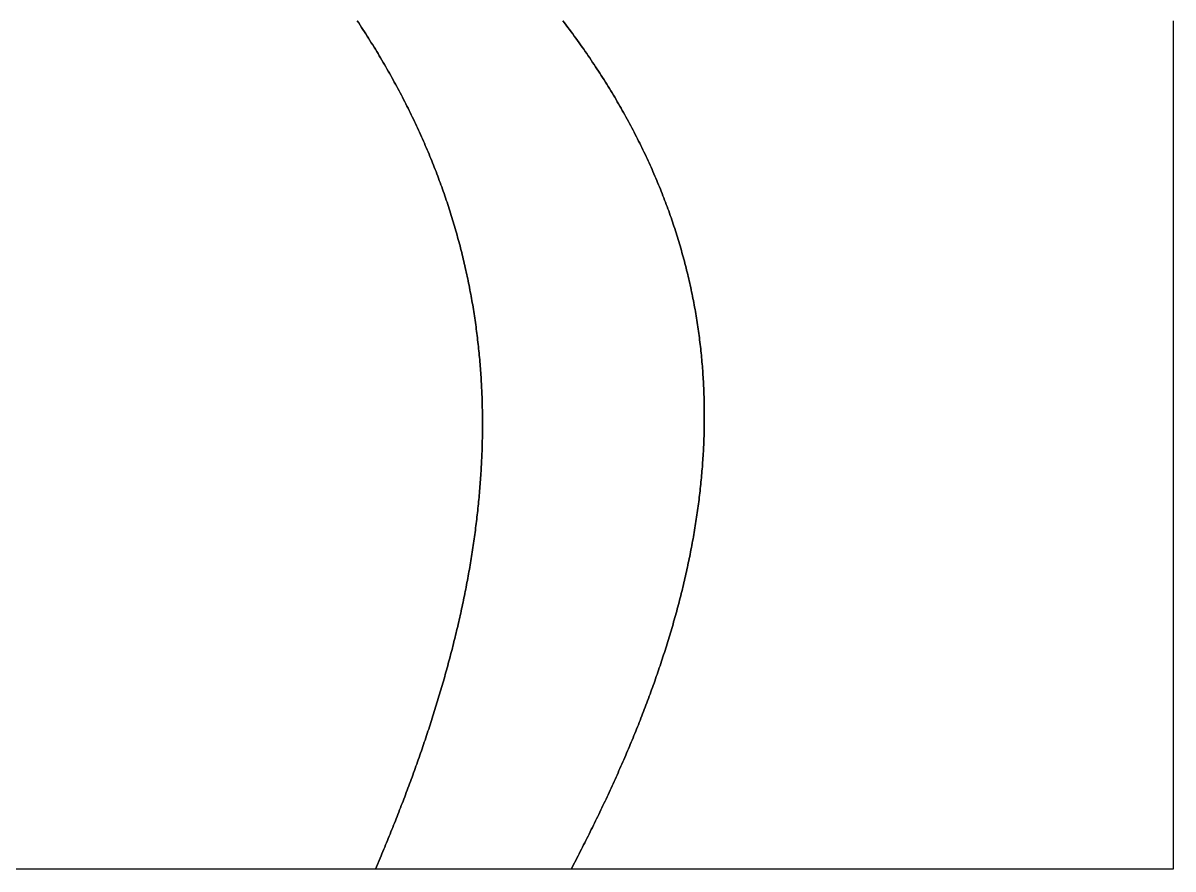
# Model space of a CAD drawing. Header units: millimetres. Extents: x 0 to 526, y 0 to 387.
# Drawn here: x 263 to 526, y 0 to 193.5 of the extents above; entities that cross this region are included whole.
import ezdxf

# ---------------------------------------------------------------- set-up
doc = ezdxf.new("R2010")
doc.units = ezdxf.units.MM
for name, color, linetype in [('P03', 3, 'CONTINUOUS'), ('P04', 3, 'CONTINUOUS'), ('P05', 3, 'CONTINUOUS')]:
    doc.layers.add(name, color=color, linetype=linetype)

msp = doc.modelspace()

# ---------------------------------------------------------------- linework, layer by layer
at = {"layer": 'P03'}
msp.add_lwpolyline([(339.442567, 194), (339.771654, 193.5), (340.101036, 193), (340.428264, 192.5), (340.753343, 192), (341.076275, 191.5), (341.397065, 191), (341.715717, 190.5), (342.032234, 190), (342.346621, 189.5), (342.658881, 189), (342.969018, 188.5), (343.277036, 188), (343.582939, 187.5), (343.886731, 187), (344.188416, 186.5), (344.487997, 186), (344.785479, 185.5), (345.080865, 185), (345.37416, 184.5), (345.665366, 184), (345.954489, 183.5), (346.241532, 183), (346.526498, 182.5), (346.809392, 182), (347.090218, 181.5), (347.368979, 181), (347.64568, 180.5), (347.920324, 180), (348.192915, 179.5), (348.463457, 179), (348.731954, 178.5), (348.99841, 178), (349.262828, 177.5), (349.525213, 177), (349.785569, 176.5), (350.043898, 176), (350.300206, 175.5), (350.554497, 175), (350.806773, 174.5), (351.057039, 174), (351.305299, 173.5), (351.551556, 173), (351.795815, 172.5), (352.03808, 172), (352.278354, 171.5), (352.516641, 171), (352.752945, 170.5), (352.98727, 170), (353.21962, 169.5), (353.449999, 169), (353.678411, 168.5), (353.904859, 168), (354.129347, 167.5), (354.35188, 167), (354.572461, 166.5), (354.791094, 166), (355.007783, 165.5), (355.222532, 165), (355.435344, 164.5), (355.646224, 164), (355.855176, 163.5), (356.062203, 163), (356.26731, 162.5), (356.470499, 162), (356.671776, 161.5), (356.871144, 161), (357.068606, 160.5), (357.264167, 160), (357.457831, 159.5), (357.649601, 159), (357.839482, 158.5), (358.027477, 158), (358.21359, 157.5), (358.397825, 157), (358.580186, 156.5), (358.760677, 156), (358.939302, 155.5), (359.116064, 155), (359.290968, 154.5), (359.464017, 154), (359.635215, 153.5), (359.804567, 153), (359.972075, 152.5), (360.137744, 152), (360.301579, 151.5), (360.463581, 151), (360.623757, 150.5), (360.782109, 150), (360.938641, 149.5), (361.093357, 149), (361.246262, 148.5), (361.397359, 148), (361.546651, 147.5), (361.694143, 147), (361.839839, 146.5), (361.983743, 146), (362.125858, 145.5), (362.266188, 145), (362.404737, 144.5), (362.54151, 144), (362.676509, 143.5), (362.80974, 143), (362.941205, 142.5), (363.070909, 142), (363.198855, 141.5), (363.325048, 141), (363.449491, 140.5), (363.572188, 140), (363.693144, 139.5), (363.812361, 139), (363.929844, 138.5), (364.045597, 138), (364.159624, 137.5), (364.271928, 137), (364.382513, 136.5), (364.491384, 136), (364.598544, 135.5), (364.703997, 135), (364.807747, 134.5), (364.909798, 134), (365.010153, 133.5), (365.108817, 133), (365.205794, 132.5), (365.301087, 132), (365.3947, 131.5), (365.486637, 131), (365.576903, 130.5), (365.6655, 130), (365.752433, 129.5), (365.837706, 129), (365.921323, 128.5), (366.003287, 128), (366.083602, 127.5), (366.162272, 127), (366.239302, 126.5), (366.314695, 126), (366.388454, 125.5), (366.460585, 125), (366.53109, 124.5), (366.599974, 124), (366.66724, 123.5), (366.732892, 123), (366.796935, 122.5), (366.859372, 122), (366.920206, 121.5), (366.979443, 121), (367.037086, 120.5), (367.093138, 120), (367.147603, 119.5), (367.200487, 119), (367.251791, 118.5), (367.301521, 118), (367.349679, 117.5), (367.396271, 117), (367.4413, 116.5), (367.484769, 116), (367.526683, 115.5), (367.567046, 115), (367.605861, 114.5), (367.643132, 114), (367.678863, 113.5), (367.713059, 113), (367.745722, 112.5), (367.776858, 112), (367.806469, 111.5), (367.834559, 111), (367.861134, 110.5), (367.886195, 110), (367.909748, 109.5), (367.931796, 109), (367.952343, 108.5), (367.971393, 108), (367.98895, 107.5), (368.005018, 107), (368.0196, 106.5), (368.032701, 106), (368.044324, 105.5), (368.054473, 105), (368.063152, 104.5), (368.070366, 104), (368.076117, 103.5), (368.080411, 103), (368.08325, 102.5), (368.084638, 102), (368.08458, 101.5), (368.08308, 101), (368.08014, 100.5), (368.075766, 100), (368.069961, 99.5), (368.062728, 99), (368.054073, 98.5), (368.043998, 98), (368.032508, 97.5), (368.019606, 97), (368.005296, 96.5), (367.989583, 96), (367.97247, 95.5), (367.953961, 95), (367.934059, 94.5), (367.91277, 94), (367.890096, 93.5), (367.866042, 93), (367.840611, 92.5), (367.813807, 92), (367.785635, 91.5), (367.756098, 91), (367.7252, 90.5), (367.692944, 90), (367.659335, 89.5), (367.624377, 89), (367.588074, 88.5), (367.550429, 88), (367.511446, 87.5), (367.47113, 87), (367.429483, 86.5), (367.38651, 86), (367.342216, 85.5), (367.296603, 85), (367.249675, 84.5), (367.201438, 84), (367.151893, 83.5), (367.101046, 83), (367.0489, 82.5), (366.995459, 82), (366.940727, 81.5), (366.884708, 81), (366.827405, 80.5), (366.768823, 80), (366.708966, 79.5), (366.647837, 79), (366.58544, 78.5), (366.52178, 78), (366.456859, 77.5), (366.390682, 77), (366.323254, 76.5), (366.254576, 76), (366.184655, 75.5), (366.113493, 75), (366.041094, 74.5), (365.967463, 74), (365.892602, 73.5), (365.816517, 73), (365.73921, 72.5), (365.660687, 72), (365.58095, 71.5), (365.500003, 71), (365.417851, 70.5), (365.334498, 70), (365.249946, 69.5), (365.164201, 69), (365.077266, 68.5), (364.989144, 68), (364.89984, 67.5), (364.809358, 67), (364.717702, 66.5), (364.624875, 66), (364.530881, 65.5), (364.435725, 65), (364.339409, 64.5), (364.241939, 64), (364.143317, 63.5), (364.043548, 63), (363.942636, 62.5), (363.840584, 62), (363.737397, 61.5), (363.633078, 61), (363.527631, 60.5), (363.421061, 60), (363.31337, 59.5), (363.204563, 59), (363.094644, 58.5), (362.983616, 58), (362.871484, 57.5), (362.758251, 57), (362.643922, 56.5), (362.5285, 56), (362.411988, 55.5), (362.294392, 55), (362.175715, 54.5), (362.05596, 54), (361.935132, 53.5), (361.813234, 53), (361.690271, 52.5), (361.566246, 52), (361.441163, 51.5), (361.315026, 51), (361.187839, 50.5), (361.059606, 50), (360.930331, 49.5), (360.800017, 49), (360.668668, 48.5), (360.536289, 48), (360.402884, 47.5), (360.268455, 47), (360.133007, 46.5), (359.996545, 46), (359.859071, 45.5), (359.720589, 45), (359.581104, 44.5), (359.44062, 44), (359.29914, 43.5), (359.156668, 43), (359.013209, 42.5), (358.868765, 42), (358.723341, 41.5), (358.576941, 41), (358.429569, 40.5), (358.281228, 40), (358.131923, 39.5), (357.981657, 39), (357.830434, 38.5), (357.678258, 38), (357.525133, 37.5), (357.371063, 37), (357.216052, 36.5), (357.060103, 36), (356.903221, 35.5), (356.74541, 35), (356.586672, 34.5), (356.427013, 34), (356.266436, 33.5), (356.104945, 33), (355.942543, 32.5), (355.779236, 32), (355.615026, 31.5), (355.449917, 31), (355.283914, 30.5), (355.11702, 30), (354.94924, 29.5), (354.780576, 29), (354.611033, 28.5), (354.440615, 28), (354.269326, 27.5), (354.09717, 27), (353.924149, 26.5), (353.75027, 26), (353.575534, 25.5), (353.399947, 25), (353.223512, 24.5), (353.046232, 24), (352.868113, 23.5), (352.689157, 23), (352.509368, 22.5), (352.328752, 22), (352.14731, 21.5), (351.965048, 21), (351.781969, 20.5), (351.598076, 20), (351.413375, 19.5), (351.227869, 19), (351.041561, 18.5), (350.854456, 18), (350.666557, 17.5), (350.477868, 17), (350.288394, 16.5), (350.098138, 16), (349.907104, 15.5), (349.715295, 15), (349.522717, 14.5), (349.329372, 14), (349.135264, 13.5), (348.940399, 13), (348.744778, 12.5), (348.548406, 12), (348.351288, 11.5), (348.153427, 11), (347.954826, 10.5), (347.75549, 10), (347.555423, 9.5), (347.354629, 9), (347.15311, 8.5), (346.950872, 8), (346.747919, 7.5), (346.544253, 7), (346.339879, 6.5), (346.134801, 6), (345.929023, 5.5), (345.722548, 5), (345.515381, 4.5), (345.307526, 4), (345.098985, 3.5), (344.889764, 3), (343.632401, 0), (179.659433, 0)], dxfattribs=at)
at = {"layer": 'P04'}
msp.add_lwpolyline([(386.481116, 194), (386.858268, 193.5), (387.235841, 193), (387.610922, 192.5), (387.983516, 192), (388.353627, 191.5), (388.721258, 191), (389.086415, 190.5), (389.449102, 190), (389.809322, 189.5), (390.167081, 189), (390.522383, 188.5), (390.875232, 188), (391.225632, 187.5), (391.573588, 187), (391.919104, 186.5), (392.262184, 186), (392.602833, 185.5), (392.941055, 185), (393.276854, 184.5), (393.610235, 184), (393.941202, 183.5), (394.269759, 183), (394.595911, 182.5), (394.919662, 182), (395.241016, 181.5), (395.559978, 181), (395.876552, 180.5), (396.190742, 180), (396.502553, 179.5), (396.811989, 179), (397.119055, 178.5), (397.423753, 178), (397.72609, 177.5), (398.026069, 177), (398.323695, 176.5), (398.618972, 176), (398.911904, 175.5), (399.202496, 175), (399.490752, 174.5), (399.776676, 174), (400.060272, 173.5), (400.341546, 173), (400.620501, 172.5), (400.897141, 172), (401.171472, 171.5), (401.443496, 171), (401.71322, 170.5), (401.980646, 170), (402.245779, 169.5), (402.508625, 169), (402.769186, 168.5), (403.027467, 168), (403.283473, 167.5), (403.537208, 167), (403.788676, 166.5), (404.037882, 166), (404.28483, 165.5), (404.529523, 165), (404.771968, 164.5), (405.012167, 164), (405.250126, 163.5), (405.485848, 163), (405.719339, 162.5), (405.950601, 162), (406.17964, 161.5), (406.40646, 161), (406.631065, 160.5), (406.85346, 160), (407.073648, 159.5), (407.291635, 159), (407.507424, 158.5), (407.72102, 158), (407.932428, 157.5), (408.141651, 157), (408.348694, 156.5), (408.553561, 156), (408.756257, 155.5), (408.956785, 155), (409.155151, 154.5), (409.351358, 154), (409.545411, 153.5), (409.737314, 153), (409.927072, 152.5), (410.114689, 152), (410.300169, 151.5), (410.483516, 151), (410.664735, 150.5), (410.843831, 150), (411.020807, 149.5), (411.195667, 149), (411.368417, 148.5), (411.539061, 148), (411.707602, 147.5), (411.874046, 147), (412.038396, 146.5), (412.200656, 146), (412.360832, 145.5), (412.518928, 145), (412.674947, 144.5), (412.828894, 144), (412.980774, 143.5), (413.130591, 143), (413.278349, 142.5), (413.424052, 142), (413.567705, 141.5), (413.709313, 141), (413.848878, 140.5), (413.986407, 140), (414.121903, 139.5), (414.25537, 139), (414.386813, 138.5), (414.516236, 138), (414.643643, 137.5), (414.76904, 137), (414.892429, 136.5), (415.013816, 136), (415.133204, 135.5), (415.250599, 135), (415.366004, 134.5), (415.479424, 134), (415.590863, 133.5), (415.700326, 133), (415.807816, 132.5), (415.913339, 132), (416.016897, 131.5), (416.118497, 131), (416.218141, 130.5), (416.315836, 130), (416.411583, 129.5), (416.505389, 129), (416.597257, 128.5), (416.687192, 128), (416.775199, 127.5), (416.86128, 127), (416.945441, 126.5), (417.027687, 126), (417.10802, 125.5), (417.186447, 125), (417.26297, 124.5), (417.337595, 124), (417.410326, 123.5), (417.481166, 123), (417.550121, 122.5), (417.617195, 122), (417.682392, 121.5), (417.745716, 121), (417.807172, 120.5), (417.866764, 120), (417.924496, 119.5), (417.980373, 119), (418.034399, 118.5), (418.086578, 118), (418.136915, 117.5), (418.185415, 117), (418.23208, 116.5), (418.276916, 116), (418.319927, 115.5), (418.361118, 115), (418.400492, 114.5), (418.438054, 114), (418.473809, 113.5), (418.50776, 113), (418.539912, 112.5), (418.570269, 112), (418.598837, 111.5), (418.625618, 111), (418.650617, 110.5), (418.673839, 110), (418.695288, 109.5), (418.714969, 109), (418.732885, 108.5), (418.749041, 108), (418.763441, 107.5), (418.77609, 107), (418.786992, 106.5), (418.796152, 106), (418.803573, 105.5), (418.80926, 105), (418.813217, 104.5), (418.815449, 104), (418.815959, 103.5), (418.814753, 103), (418.811835, 102.5), (418.807209, 102), (418.800879, 101.5), (418.792849, 101), (418.783125, 100.5), (418.771709, 100), (418.758608, 99.5), (418.743824, 99), (418.727362, 98.5), (418.709228, 98), (418.689424, 97.5), (418.667955, 97), (418.644826, 96.5), (418.620041, 96), (418.593604, 95.5), (418.56552, 95), (418.535792, 94.5), (418.504426, 94), (418.471425, 93.5), (418.436795, 93), (418.400538, 92.5), (418.36266, 92), (418.323165, 91.5), (418.282058, 91), (418.239342, 90.5), (418.195021, 90), (418.149101, 89.5), (418.101586, 89), (418.052479, 88.5), (418.001786, 88), (417.94951, 87.5), (417.895656, 87), (417.840228, 86.5), (417.783231, 86), (417.724668, 85.5), (417.664545, 85), (417.602866, 84.5), (417.539634, 84), (417.474854, 83.5), (417.408531, 83), (417.340669, 82.5), (417.271272, 82), (417.200345, 81.5), (417.127891, 81), (417.053915, 80.5), (416.978422, 80), (416.901416, 79.5), (416.822901, 79), (416.742882, 78.5), (416.661362, 78), (416.578347, 77.5), (416.49384, 77), (416.407846, 76.5), (416.320369, 76), (416.231414, 75.5), (416.140984, 75), (416.049084, 74.5), (415.955719, 74), (415.860893, 73.5), (415.76461, 73), (415.666875, 72.5), (415.567691, 72), (415.467063, 71.5), (415.364996, 71), (415.261494, 70.5), (415.15656, 70), (415.050201, 69.5), (414.942419, 69), (414.833219, 68.5), (414.722605, 68), (414.610583, 67.5), (414.497155, 67), (414.382327, 66.5), (414.266103, 66), (414.148487, 65.5), (414.029483, 65), (413.909096, 64.5), (413.78733, 64), (413.66419, 63.5), (413.539679, 63), (413.413802, 62.5), (413.286564, 62), (413.157969, 61.5), (413.028021, 61), (412.896724, 60.5), (412.764083, 60), (412.630101, 59.5), (412.494785, 59), (412.358137, 58.5), (412.220162, 58), (412.080865, 57.5), (411.940249, 57), (411.798319, 56.5), (411.65508, 56), (411.510535, 55.5), (411.36469, 55), (411.217548, 54.5), (411.069113, 54), (410.919391, 53.5), (410.768385, 53), (410.6161, 52.5), (410.46254, 52), (410.307709, 51.5), (410.151612, 51), (409.994253, 50.5), (409.835636, 50), (409.675766, 49.5), (409.514647, 49), (409.352283, 48.5), (409.18868, 48), (409.02384, 47.5), (408.857768, 47), (408.690469, 46.5), (408.521947, 46), (408.352207, 45.5), (408.181252, 45), (408.009087, 44.5), (407.835717, 44), (407.661145, 43.5), (407.485376, 43), (407.308415, 42.5), (407.130265, 42), (406.950931, 41.5), (406.770417, 41), (406.588728, 40.5), (406.405869, 40), (406.221842, 39.5), (406.036653, 39), (405.850306, 38.5), (405.662805, 38), (405.474155, 37.5), (405.28436, 37), (405.093425, 36.5), (404.901353, 36), (404.708149, 35.5), (404.513817, 35), (404.318361, 34.5), (404.121787, 34), (403.924098, 33.5), (403.725299, 33), (403.525393, 32.5), (403.324386, 32), (403.122282, 31.5), (402.919084, 31), (402.714798, 30.5), (402.509427, 30), (402.302977, 29.5), (402.09545, 29), (401.886852, 28.5), (401.677187, 28), (401.466459, 27.5), (401.254673, 27), (401.041833, 26.5), (400.827943, 26), (400.613008, 25.5), (400.397031, 25), (400.180018, 24.5), (399.961972, 24), (399.742899, 23.5), (399.522801, 23), (399.301684, 22.5), (399.079552, 22), (398.856409, 21.5), (398.63226, 21), (398.407109, 20.5), (398.18096, 20), (397.953817, 19.5), (397.725685, 19), (397.496569, 18.5), (397.266472, 18), (397.035399, 17.5), (396.803354, 17), (396.570342, 16.5), (396.336366, 16), (396.101432, 15.5), (395.865543, 15), (395.628705, 14.5), (395.39092, 14), (395.152194, 13.5), (394.91253, 13), (394.671934, 12.5), (394.43041, 12), (394.187961, 11.5), (393.944592, 11), (393.700308, 10.5), (393.455113, 10), (393.209011, 9.5), (392.962007, 9), (392.714104, 8.5), (392.465307, 8), (392.215621, 7.5), (391.96505, 7), (391.713598, 6.5), (391.46127, 6), (391.208069, 5.5), (390.954, 5), (390.699068, 4.5), (390.443277, 4), (390.186631, 3.5), (389.929134, 3), (388.381611, 0), (343.632401, 0), (344.889764, 3), (345.098985, 3.5), (345.307526, 4), (345.515381, 4.5), (345.722548, 5), (345.929023, 5.5), (346.134801, 6), (346.339879, 6.5), (346.544253, 7), (346.747919, 7.5), (346.950872, 8), (347.15311, 8.5), (347.354629, 9), (347.555423, 9.5), (347.75549, 10), (347.954826, 10.5), (348.153427, 11), (348.351288, 11.5), (348.548406, 12), (348.744778, 12.5), (348.940399, 13), (349.135264, 13.5), (349.329372, 14), (349.522717, 14.5), (349.715295, 15), (349.907104, 15.5), (350.098138, 16), (350.288394, 16.5), (350.477868, 17), (350.666557, 17.5), (350.854456, 18), (351.041561, 18.5), (351.227869, 19), (351.413375, 19.5), (351.598076, 20), (351.781969, 20.5), (351.965048, 21), (352.14731, 21.5), (352.328752, 22), (352.509368, 22.5), (352.689157, 23), (352.868113, 23.5), (353.046232, 24), (353.223512, 24.5), (353.399947, 25), (353.575534, 25.5), (353.75027, 26), (353.924149, 26.5), (354.09717, 27), (354.269326, 27.5), (354.440615, 28), (354.611033, 28.5), (354.780576, 29), (354.94924, 29.5), (355.11702, 30), (355.283914, 30.5), (355.449917, 31), (355.615026, 31.5), (355.779236, 32), (355.942543, 32.5), (356.104945, 33), (356.266436, 33.5), (356.427013, 34), (356.586672, 34.5), (356.74541, 35), (356.903221, 35.5), (357.060103, 36), (357.216052, 36.5), (357.371063, 37), (357.525133, 37.5), (357.678258, 38), (357.830434, 38.5), (357.981657, 39), (358.131923, 39.5), (358.281228, 40), (358.429569, 40.5), (358.576941, 41), (358.723341, 41.5), (358.868765, 42), (359.013209, 42.5), (359.156668, 43), (359.29914, 43.5), (359.44062, 44), (359.581104, 44.5), (359.720589, 45), (359.859071, 45.5), (359.996545, 46), (360.133007, 46.5), (360.268455, 47), (360.402884, 47.5), (360.536289, 48), (360.668668, 48.5), (360.800017, 49), (360.930331, 49.5), (361.059606, 50), (361.187839, 50.5), (361.315026, 51), (361.441163, 51.5), (361.566246, 52), (361.690271, 52.5), (361.813234, 53), (361.935132, 53.5), (362.05596, 54), (362.175715, 54.5), (362.294392, 55), (362.411988, 55.5), (362.5285, 56), (362.643922, 56.5), (362.758251, 57), (362.871484, 57.5), (362.983616, 58), (363.094644, 58.5), (363.204563, 59), (363.31337, 59.5), (363.421061, 60), (363.527631, 60.5), (363.633078, 61), (363.737397, 61.5), (363.840584, 62), (363.942636, 62.5), (364.043548, 63), (364.143317, 63.5), (364.241939, 64), (364.339409, 64.5), (364.435725, 65), (364.530881, 65.5), (364.624875, 66), (364.717702, 66.5), (364.809358, 67), (364.89984, 67.5), (364.989144, 68), (365.077266, 68.5), (365.164201, 69), (365.249946, 69.5), (365.334498, 70), (365.417851, 70.5), (365.500003, 71), (365.58095, 71.5), (365.660687, 72), (365.73921, 72.5), (365.816517, 73), (365.892602, 73.5), (365.967463, 74), (366.041094, 74.5), (366.113493, 75), (366.184655, 75.5), (366.254576, 76), (366.323254, 76.5), (366.390682, 77), (366.456859, 77.5), (366.52178, 78), (366.58544, 78.5), (366.647837, 79), (366.708966, 79.5), (366.768823, 80), (366.827405, 80.5), (366.884708, 81), (366.940727, 81.5), (366.995459, 82), (367.0489, 82.5), (367.101046, 83), (367.151893, 83.5), (367.201438, 84), (367.249675, 84.5), (367.296603, 85), (367.342216, 85.5), (367.38651, 86), (367.429483, 86.5), (367.47113, 87), (367.511446, 87.5), (367.550429, 88), (367.588074, 88.5), (367.624377, 89), (367.659335, 89.5), (367.692944, 90), (367.7252, 90.5), (367.756098, 91), (367.785635, 91.5), (367.813807, 92), (367.840611, 92.5), (367.866042, 93), (367.890096, 93.5), (367.91277, 94), (367.934059, 94.5), (367.953961, 95), (367.97247, 95.5), (367.989583, 96), (368.005296, 96.5), (368.019606, 97), (368.032508, 97.5), (368.043998, 98), (368.054073, 98.5), (368.062728, 99), (368.069961, 99.5), (368.075766, 100), (368.08014, 100.5), (368.08308, 101), (368.08458, 101.5), (368.084638, 102), (368.08325, 102.5), (368.080411, 103), (368.076117, 103.5), (368.070366, 104), (368.063152, 104.5), (368.054473, 105), (368.044324, 105.5), (368.032701, 106), (368.0196, 106.5), (368.005018, 107), (367.98895, 107.5), (367.971393, 108), (367.952343, 108.5), (367.931796, 109), (367.909748, 109.5), (367.886195, 110), (367.861134, 110.5), (367.834559, 111), (367.806469, 111.5), (367.776858, 112), (367.745722, 112.5), (367.713059, 113), (367.678863, 113.5), (367.643132, 114), (367.605861, 114.5), (367.567046, 115), (367.526683, 115.5), (367.484769, 116), (367.4413, 116.5), (367.396271, 117), (367.349679, 117.5), (367.301521, 118), (367.251791, 118.5), (367.200487, 119), (367.147603, 119.5), (367.093138, 120), (367.037086, 120.5), (366.979443, 121), (366.920206, 121.5), (366.859372, 122), (366.796935, 122.5), (366.732892, 123), (366.66724, 123.5), (366.599974, 124), (366.53109, 124.5), (366.460585, 125), (366.388454, 125.5), (366.314695, 126), (366.239302, 126.5), (366.162272, 127), (366.083602, 127.5), (366.003287, 128), (365.921323, 128.5), (365.837706, 129), (365.752433, 129.5), (365.6655, 130), (365.576903, 130.5), (365.486637, 131), (365.3947, 131.5), (365.301087, 132), (365.205794, 132.5), (365.108817, 133), (365.010153, 133.5), (364.909798, 134), (364.807747, 134.5), (364.703997, 135), (364.598544, 135.5), (364.491384, 136), (364.382513, 136.5), (364.271928, 137), (364.159624, 137.5), (364.045597, 138), (363.929844, 138.5), (363.812361, 139), (363.693144, 139.5), (363.572188, 140), (363.449491, 140.5), (363.325048, 141), (363.198855, 141.5), (363.070909, 142), (362.941205, 142.5), (362.80974, 143), (362.676509, 143.5), (362.54151, 144), (362.404737, 144.5), (362.266188, 145), (362.125858, 145.5), (361.983743, 146), (361.839839, 146.5), (361.694143, 147), (361.546651, 147.5), (361.397359, 148), (361.246262, 148.5), (361.093357, 149), (360.938641, 149.5), (360.782109, 150), (360.623757, 150.5), (360.463581, 151), (360.301579, 151.5), (360.137744, 152), (359.972075, 152.5), (359.804567, 153), (359.635215, 153.5), (359.464017, 154), (359.290968, 154.5), (359.116064, 155), (358.939302, 155.5), (358.760677, 156), (358.580186, 156.5), (358.397825, 157), (358.21359, 157.5), (358.027477, 158), (357.839482, 158.5), (357.649601, 159), (357.457831, 159.5), (357.264167, 160), (357.068606, 160.5), (356.871144, 161), (356.671776, 161.5), (356.470499, 162), (356.26731, 162.5), (356.062203, 163), (355.855176, 163.5), (355.646224, 164), (355.435344, 164.5), (355.222532, 165), (355.007783, 165.5), (354.791094, 166), (354.572461, 166.5), (354.35188, 167), (354.129347, 167.5), (353.904859, 168), (353.678411, 168.5), (353.449999, 169), (353.21962, 169.5), (352.98727, 170), (352.752945, 170.5), (352.516641, 171), (352.278354, 171.5), (352.03808, 172), (351.795815, 172.5), (351.551556, 173), (351.305299, 173.5), (351.057039, 174), (350.806773, 174.5), (350.554497, 175), (350.300206, 175.5), (350.043898, 176), (349.785569, 176.5), (349.525213, 177), (349.262828, 177.5), (348.99841, 178), (348.731954, 178.5), (348.463457, 179), (348.192915, 179.5), (347.920324, 180), (347.64568, 180.5), (347.368979, 181), (347.090218, 181.5), (346.809392, 182), (346.526498, 182.5), (346.241532, 183), (345.954489, 183.5), (345.665366, 184), (345.37416, 184.5), (345.080865, 185), (344.785479, 185.5), (344.487997, 186), (344.188416, 186.5), (343.886731, 187), (343.582939, 187.5), (343.277036, 188), (342.969018, 188.5), (342.658881, 189), (342.346621, 189.5), (342.032234, 190), (341.715717, 190.5), (341.397065, 191), (341.076275, 191.5), (340.753343, 192), (340.428264, 192.5), (340.101036, 193), (339.771654, 193.5), (339.442567, 194)], dxfattribs=at)
at = {"layer": 'P05'}
msp.add_lwpolyline([(526, 194), (526, 193.5), (526, 193), (526, 192.5), (526, 192), (526, 191.5), (526, 191), (526, 190.5), (526, 190), (526, 189.5), (526, 189), (526, 188.5), (526, 188), (526, 187.5), (526, 187), (526, 186.5), (526, 186), (526, 185.5), (526, 185), (526, 184.5), (526, 184), (526, 183.5), (526, 183), (526, 182.5), (526, 182), (526, 181.5), (526, 181), (526, 180.5), (526, 180), (526, 179.5), (526, 179), (526, 178.5), (526, 178), (526, 177.5), (526, 177), (526, 176.5), (526, 176), (526, 175.5), (526, 175), (526, 174.5), (526, 174), (526, 173.5), (526, 173), (526, 172.5), (526, 172), (526, 171.5), (526, 171), (526, 170.5), (526, 170), (526, 169.5), (526, 169), (526, 168.5), (526, 168), (526, 167.5), (526, 167), (526, 166.5), (526, 166), (526, 165.5), (526, 165), (526, 164.5), (526, 164), (526, 163.5), (526, 163), (526, 162.5), (526, 162), (526, 161.5), (526, 161), (526, 160.5), (526, 160), (526, 159.5), (526, 159), (526, 158.5), (526, 158), (526, 157.5), (526, 157), (526, 156.5), (526, 156), (526, 155.5), (526, 155), (526, 154.5), (526, 154), (526, 153.5), (526, 153), (526, 152.5), (526, 152), (526, 151.5), (526, 151), (526, 150.5), (526, 150), (526, 149.5), (526, 149), (526, 148.5), (526, 148), (526, 147.5), (526, 147), (526, 146.5), (526, 146), (526, 145.5), (526, 145), (526, 144.5), (526, 144), (526, 143.5), (526, 143), (526, 142.5), (526, 142), (526, 141.5), (526, 141), (526, 140.5), (526, 140), (526, 139.5), (526, 139), (526, 138.5), (526, 138), (526, 137.5), (526, 137), (526, 136.5), (526, 136), (526, 135.5), (526, 135), (526, 134.5), (526, 134), (526, 133.5), (526, 133), (526, 132.5), (526, 132), (526, 131.5), (526, 131), (526, 130.5), (526, 130), (526, 129.5), (526, 129), (526, 128.5), (526, 128), (526, 127.5), (526, 127), (526, 126.5), (526, 126), (526, 125.5), (526, 125), (526, 124.5), (526, 124), (526, 123.5), (526, 123), (526, 122.5), (526, 122), (526, 121.5), (526, 121), (526, 120.5), (526, 120), (526, 119.5), (526, 119), (526, 118.5), (526, 118), (526, 117.5), (526, 117), (526, 116.5), (526, 116), (526, 115.5), (526, 115), (526, 114.5), (526, 114), (526, 113.5), (526, 113), (526, 112.5), (526, 112), (526, 111.5), (526, 111), (526, 110.5), (526, 110), (526, 109.5), (526, 109), (526, 108.5), (526, 108), (526, 107.5), (526, 107), (526, 106.5), (526, 106), (526, 105.5), (526, 105), (526, 104.5), (526, 104), (526, 103.5), (526, 103), (526, 102.5), (526, 102), (526, 101.5), (526, 101), (526, 100.5), (526, 100), (526, 99.5), (526, 99), (526, 98.5), (526, 98), (526, 97.5), (526, 97), (526, 96.5), (526, 96), (526, 95.5), (526, 95), (526, 94.5), (526, 94), (526, 93.5), (526, 93), (526, 92.5), (526, 92), (526, 91.5), (526, 91), (526, 90.5), (526, 90), (526, 89.5), (526, 89), (526, 88.5), (526, 88), (526, 87.5), (526, 87), (526, 86.5), (526, 86), (526, 85.5), (526, 85), (526, 84.5), (526, 84), (526, 83.5), (526, 83), (526, 82.5), (526, 82), (526, 81.5), (526, 81), (526, 80.5), (526, 80), (526, 79.5), (526, 79), (526, 78.5), (526, 78), (526, 77.5), (526, 77), (526, 76.5), (526, 76), (526, 75.5), (526, 75), (526, 74.5), (526, 74), (526, 73.5), (526, 73), (526, 72.5), (526, 72), (526, 71.5), (526, 71), (526, 70.5), (526, 70), (526, 69.5), (526, 69), (526, 68.5), (526, 68), (526, 67.5), (526, 67), (526, 66.5), (526, 66), (526, 65.5), (526, 65), (526, 64.5), (526, 64), (526, 63.5), (526, 63), (526, 62.5), (526, 62), (526, 61.5), (526, 61), (526, 60.5), (526, 60), (526, 59.5), (526, 59), (526, 58.5), (526, 58), (526, 57.5), (526, 57), (526, 56.5), (526, 56), (526, 55.5), (526, 55), (526, 54.5), (526, 54), (526, 53.5), (526, 53), (526, 52.5), (526, 52), (526, 51.5), (526, 51), (526, 50.5), (526, 50), (526, 49.5), (526, 49), (526, 48.5), (526, 48), (526, 47.5), (526, 47), (526, 46.5), (526, 46), (526, 45.5), (526, 45), (526, 44.5), (526, 44), (526, 43.5), (526, 43), (526, 42.5), (526, 42), (526, 41.5), (526, 41), (526, 40.5), (526, 40), (526, 39.5), (526, 39), (526, 38.5), (526, 38), (526, 37.5), (526, 37), (526, 36.5), (526, 36), (526, 35.5), (526, 35), (526, 34.5), (526, 34), (526, 33.5), (526, 33), (526, 32.5), (526, 32), (526, 31.5), (526, 31), (526, 30.5), (526, 30), (526, 29.5), (526, 29), (526, 28.5), (526, 28), (526, 27.5), (526, 27), (526, 26.5), (526, 26), (526, 25.5), (526, 25), (526, 24.5), (526, 24), (526, 23.5), (526, 23), (526, 22.5), (526, 22), (526, 21.5), (526, 21), (526, 20.5), (526, 20), (526, 19.5), (526, 19), (526, 18.5), (526, 18), (526, 17.5), (526, 17), (526, 16.5), (526, 16), (526, 15.5), (526, 15), (526, 14.5), (526, 14), (526, 13.5), (526, 13), (526, 12.5), (526, 12), (526, 11.5), (526, 11), (526, 10.5), (526, 10), (526, 9.5), (526, 9), (526, 8.5), (526, 8), (526, 7.5), (526, 7), (526, 6.5), (526, 6), (526, 5.5), (526, 5), (526, 4.5), (526, 4), (526, 3.5), (526, 3), (526, 0), (388.381611, 0), (389.929134, 3), (390.186631, 3.5), (390.443277, 4), (390.699068, 4.5), (390.954, 5), (391.208069, 5.5), (391.46127, 6), (391.713598, 6.5), (391.96505, 7), (392.215621, 7.5), (392.465307, 8), (392.714104, 8.5), (392.962007, 9), (393.209011, 9.5), (393.455113, 10), (393.700308, 10.5), (393.944592, 11), (394.187961, 11.5), (394.43041, 12), (394.671934, 12.5), (394.91253, 13), (395.152194, 13.5), (395.39092, 14), (395.628705, 14.5), (395.865543, 15), (396.101432, 15.5), (396.336366, 16), (396.570342, 16.5), (396.803354, 17), (397.035399, 17.5), (397.266472, 18), (397.496569, 18.5), (397.725685, 19), (397.953817, 19.5), (398.18096, 20), (398.407109, 20.5), (398.63226, 21), (398.856409, 21.5), (399.079552, 22), (399.301684, 22.5), (399.522801, 23), (399.742899, 23.5), (399.961972, 24), (400.180018, 24.5), (400.397031, 25), (400.613008, 25.5), (400.827943, 26), (401.041833, 26.5), (401.254673, 27), (401.466459, 27.5), (401.677187, 28), (401.886852, 28.5), (402.09545, 29), (402.302977, 29.5), (402.509427, 30), (402.714798, 30.5), (402.919084, 31), (403.122282, 31.5), (403.324386, 32), (403.525393, 32.5), (403.725299, 33), (403.924098, 33.5), (404.121787, 34), (404.318361, 34.5), (404.513817, 35), (404.708149, 35.5), (404.901353, 36), (405.093425, 36.5), (405.28436, 37), (405.474155, 37.5), (405.662805, 38), (405.850306, 38.5), (406.036653, 39), (406.221842, 39.5), (406.405869, 40), (406.588728, 40.5), (406.770417, 41), (406.950931, 41.5), (407.130265, 42), (407.308415, 42.5), (407.485376, 43), (407.661145, 43.5), (407.835717, 44), (408.009087, 44.5), (408.181252, 45), (408.352207, 45.5), (408.521947, 46), (408.690469, 46.5), (408.857768, 47), (409.02384, 47.5), (409.18868, 48), (409.352283, 48.5), (409.514647, 49), (409.675766, 49.5), (409.835636, 50), (409.994253, 50.5), (410.151612, 51), (410.307709, 51.5), (410.46254, 52), (410.6161, 52.5), (410.768385, 53), (410.919391, 53.5), (411.069113, 54), (411.217548, 54.5), (411.36469, 55), (411.510535, 55.5), (411.65508, 56), (411.798319, 56.5), (411.940249, 57), (412.080865, 57.5), (412.220162, 58), (412.358137, 58.5), (412.494785, 59), (412.630101, 59.5), (412.764083, 60), (412.896724, 60.5), (413.028021, 61), (413.157969, 61.5), (413.286564, 62), (413.413802, 62.5), (413.539679, 63), (413.66419, 63.5), (413.78733, 64), (413.909096, 64.5), (414.029483, 65), (414.148487, 65.5), (414.266103, 66), (414.382327, 66.5), (414.497155, 67), (414.610583, 67.5), (414.722605, 68), (414.833219, 68.5), (414.942419, 69), (415.050201, 69.5), (415.15656, 70), (415.261494, 70.5), (415.364996, 71), (415.467063, 71.5), (415.567691, 72), (415.666875, 72.5), (415.76461, 73), (415.860893, 73.5), (415.955719, 74), (416.049084, 74.5), (416.140984, 75), (416.231414, 75.5), (416.320369, 76), (416.407846, 76.5), (416.49384, 77), (416.578347, 77.5), (416.661362, 78), (416.742882, 78.5), (416.822901, 79), (416.901416, 79.5), (416.978422, 80), (417.053915, 80.5), (417.127891, 81), (417.200345, 81.5), (417.271272, 82), (417.340669, 82.5), (417.408531, 83), (417.474854, 83.5), (417.539634, 84), (417.602866, 84.5), (417.664545, 85), (417.724668, 85.5), (417.783231, 86), (417.840228, 86.5), (417.895656, 87), (417.94951, 87.5), (418.001786, 88), (418.052479, 88.5), (418.101586, 89), (418.149101, 89.5), (418.195021, 90), (418.239342, 90.5), (418.282058, 91), (418.323165, 91.5), (418.36266, 92), (418.400538, 92.5), (418.436795, 93), (418.471425, 93.5), (418.504426, 94), (418.535792, 94.5), (418.56552, 95), (418.593604, 95.5), (418.620041, 96), (418.644826, 96.5), (418.667955, 97), (418.689424, 97.5), (418.709228, 98), (418.727362, 98.5), (418.743824, 99), (418.758608, 99.5), (418.771709, 100), (418.783125, 100.5), (418.792849, 101), (418.800879, 101.5), (418.807209, 102), (418.811835, 102.5), (418.814753, 103), (418.815959, 103.5), (418.815449, 104), (418.813217, 104.5), (418.80926, 105), (418.803573, 105.5), (418.796152, 106), (418.786992, 106.5), (418.77609, 107), (418.763441, 107.5), (418.749041, 108), (418.732885, 108.5), (418.714969, 109), (418.695288, 109.5), (418.673839, 110), (418.650617, 110.5), (418.625618, 111), (418.598837, 111.5), (418.570269, 112), (418.539912, 112.5), (418.50776, 113), (418.473809, 113.5), (418.438054, 114), (418.400492, 114.5), (418.361118, 115), (418.319927, 115.5), (418.276916, 116), (418.23208, 116.5), (418.185415, 117), (418.136915, 117.5), (418.086578, 118), (418.034399, 118.5), (417.980373, 119), (417.924496, 119.5), (417.866764, 120), (417.807172, 120.5), (417.745716, 121), (417.682392, 121.5), (417.617195, 122), (417.550121, 122.5), (417.481166, 123), (417.410326, 123.5), (417.337595, 124), (417.26297, 124.5), (417.186447, 125), (417.10802, 125.5), (417.027687, 126), (416.945441, 126.5), (416.86128, 127), (416.775199, 127.5), (416.687192, 128), (416.597257, 128.5), (416.505389, 129), (416.411583, 129.5), (416.315836, 130), (416.218141, 130.5), (416.118497, 131), (416.016897, 131.5), (415.913339, 132), (415.807816, 132.5), (415.700326, 133), (415.590863, 133.5), (415.479424, 134), (415.366004, 134.5), (415.250599, 135), (415.133204, 135.5), (415.013816, 136), (414.892429, 136.5), (414.76904, 137), (414.643643, 137.5), (414.516236, 138), (414.386813, 138.5), (414.25537, 139), (414.121903, 139.5), (413.986407, 140), (413.848878, 140.5), (413.709313, 141), (413.567705, 141.5), (413.424052, 142), (413.278349, 142.5), (413.130591, 143), (412.980774, 143.5), (412.828894, 144), (412.674947, 144.5), (412.518928, 145), (412.360832, 145.5), (412.200656, 146), (412.038396, 146.5), (411.874046, 147), (411.707602, 147.5), (411.539061, 148), (411.368417, 148.5), (411.195667, 149), (411.020807, 149.5), (410.843831, 150), (410.664735, 150.5), (410.483516, 151), (410.300169, 151.5), (410.114689, 152), (409.927072, 152.5), (409.737314, 153), (409.545411, 153.5), (409.351358, 154), (409.155151, 154.5), (408.956785, 155), (408.756257, 155.5), (408.553561, 156), (408.348694, 156.5), (408.141651, 157), (407.932428, 157.5), (407.72102, 158), (407.507424, 158.5), (407.291635, 159), (407.073648, 159.5), (406.85346, 160), (406.631065, 160.5), (406.40646, 161), (406.17964, 161.5), (405.950601, 162), (405.719339, 162.5), (405.485848, 163), (405.250126, 163.5), (405.012167, 164), (404.771968, 164.5), (404.529523, 165), (404.28483, 165.5), (404.037882, 166), (403.788676, 166.5), (403.537208, 167), (403.283473, 167.5), (403.027467, 168), (402.769186, 168.5), (402.508625, 169), (402.245779, 169.5), (401.980646, 170), (401.71322, 170.5), (401.443496, 171), (401.171472, 171.5), (400.897141, 172), (400.620501, 172.5), (400.341546, 173), (400.060272, 173.5), (399.776676, 174), (399.490752, 174.5), (399.202496, 175), (398.911904, 175.5), (398.618972, 176), (398.323695, 176.5), (398.026069, 177), (397.72609, 177.5), (397.423753, 178), (397.119055, 178.5), (396.811989, 179), (396.502553, 179.5), (396.190742, 180), (395.876552, 180.5), (395.559978, 181), (395.241016, 181.5), (394.919662, 182), (394.595911, 182.5), (394.269759, 183), (393.941202, 183.5), (393.610235, 184), (393.276854, 184.5), (392.941055, 185), (392.602833, 185.5), (392.262184, 186), (391.919104, 186.5), (391.573588, 187), (391.225632, 187.5), (390.875232, 188), (390.522383, 188.5), (390.167081, 189), (389.809322, 189.5), (389.449102, 190), (389.086415, 190.5), (388.721258, 191), (388.353627, 191.5), (387.983516, 192), (387.610922, 192.5), (387.235841, 193), (386.858268, 193.5), (386.481116, 194)], dxfattribs=at)

doc.saveas('drawing.dxf')
